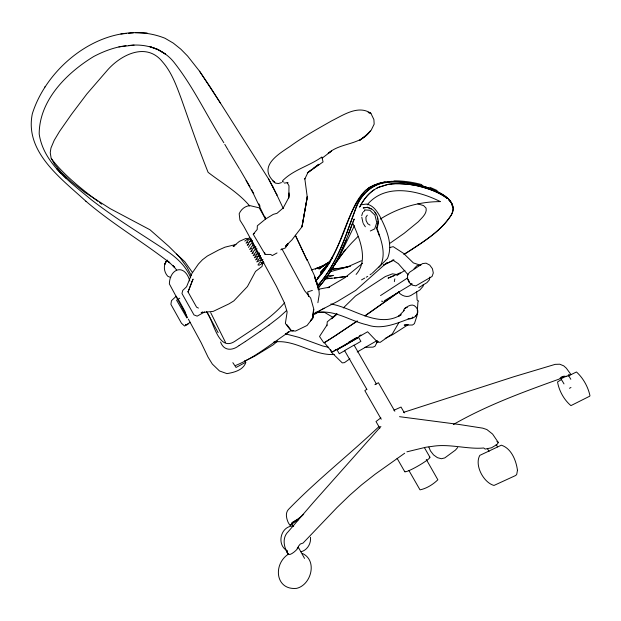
<?xml version="1.0" encoding="UTF-8"?>
<svg xmlns="http://www.w3.org/2000/svg" width="621" height="621" viewBox="0 0 621 621"><rect width="100%" height="100%" fill="white"/><g stroke="black" fill="none" stroke-linecap="round" stroke-linejoin="round"><path stroke-width="0.93" d="M417.188 312.976L416.994 315.802L414.424 323.634L412.476 325.016L404.186 325.094L408.23 324.636L392.806 334.564L385.129 338.414M417.312 311.09L417.949 301.674M289.044 194.715L288.563 198.534L289.099 192.937M429.802 277.106L429.484 279.737L426.945 282.64L418.787 287.616M423.258 284.527L423.033 286.359L419.827 290.023L410.722 295.549A12.187 9.214 57.4 0 1 398.604 292.382M262.737 263.102L262.039 266.44L255.541 271.416L247.422 286.568L233.822 300.913L228.97 303.879L213.282 311.346L201.165 312.65L202.718 311.897M317.89 302.706L319.264 294.346L318.845 288.835M361.725 215.666L362.718 212.514M348.521 233.869L349.018 232.557L345.478 241.693C339.974 255.697 332.91 269.165 323.743 281.142L330.838 270.95L337.816 258.74L346.145 240.009M188.598 290.566L188.047 291.971L196.578 307.17L198.441 308.094M354.117 219.275L352.806 222.566L354.187 219.089M245.877 362.268C243.448 370.069 234.101 372.476 226.929 373.625L219.485 370.954L212.32 364.046L208.058 357.129L201.188 342.784L188.365 319.132M288.509 553.769C288.889 557.076 299.338 548.646 298.476 546.247L300.308 544.012L303.025 543.096L337.024 507.512L349.739 495.24L361.538 484.9L375.216 474.149L404.698 453.221M313.45 168.299L318.798 164.278L307.946 172.491L304.795 179.05L304.802 178.569L307.294 197.323L302.008 226.743L291.917 239.908L285.388 246.343L288.229 243.564L285.481 247.872L280.684 249.844M354.412 225.679L341.123 253.065L334.898 264.166L337.599 260.292A85.388 37.633 -57.7 0 1 351.913 242.695L357.999 236.5M377.126 342.179L374.983 346.27L372.996 347.131L364.938 347.31M359.87 206.739C363.867 198.86 369.759 191.648 377.809 187.682L376.598 188.31M252.367 245.085L253.461 243.067M251.536 242.322L252.281 240.995M253.174 247.833L254.672 245.179M254.734 249.238L255.86 247.259M359.543 207.22C363.13 200.436 367.748 193.907 374.284 189.684M255.914 251.311L256.667 249.991M256.721 254.043L257.847 252.064M258.282 255.456L259.415 253.484M259.493 257.575L260.626 255.604M260.673 259.648L261.433 258.336M399.024 322.377L392.348 333.865L380.114 342.396L377.203 341.76L367.601 331.769L332.763 351.789L331.862 351.843L324.348 342.652L325.536 342.016M268.652 179.065L210.232 87.002L199.551 71.213L187.612 56.061L180.804 49.152L173.282 43.105L165 38.254C110.554 16.48 48.485 61.937 32.323 113.814C24.429 152.098 61.3 178.576 85.877 201.212L86.257 201.515M44.448 87.639L45.015 86.715M327.026 324.969L319.52 336.481L323.844 342.854L335.061 335.969L357.269 320.902M457.708 447.485L455.465 450.07L444.783 457.91L441.376 458.733L437.401 457.654L433.536 454.875L430.438 450.885L428.863 447.12M332.421 257.583L326.072 267.084M331.544 258.934L332.499 257.459M257.963 264.942L259.299 262.962L260.882 261.915M330.116 261.146L317.548 278.324L322.268 272.316M342.784 253.104L330.419 270.562M367.298 215.184L365.893 217.218L366.103 220.564L367.725 223.7L370.031 225.12M343.297 252.374L345.33 249.471M248.423 247.391L250.729 244.115L252.755 242.92M284.651 302.66C270.919 318.705 252.196 329.572 234.847 341.325C217.831 352.418 213.601 320.063 206.436 311.664M287.546 244.022L286.498 245.481L288.229 243.564M249.611 241.585L251.241 239.52M317.626 285.932C331.8 269.235 341.573 249.316 348.358 228.606L355.049 210.115C360.211 192.821 376.574 180.284 394.871 181.798C410.729 182.093 426.689 185.834 440.7 193.356C445.824 196.407 452.072 200.42 452.538 206.995M317.579 285.784C338.181 262.947 346.184 232.813 357.323 204.953C361.888 194.761 370.333 185.873 381.527 183.358C398.333 179.725 415.876 183.195 431.758 189.118C439.552 192.96 451.094 196.997 452.53 206.863M315.973 280.746L320.824 274.73C342.381 250.279 344.197 214.711 365.49 190.546C355.872 199.504 351.618 212.351 346.844 224.22C339.338 244.596 329.961 264.678 315.546 281.142M410.83 318.666C416.668 317.354 420.347 311.726 415.829 306.96C412.686 303.017 407.881 306.029 404.845 308.389M317.983 288.245L323.456 281.523L318.433 287.733M277.036 252.941L272.262 255.565L270.686 254.439L265.159 254.447L253.228 234.233L257.21 229.452L257.342 225.78L265.547 219.034L273.279 214.354L276.997 213.306L283.238 207.926L288.819 197.486L288.998 185.826L287.174 182.59L288.028 182.667L284.309 183.071M310.43 320.762L312.805 318.03L313.589 309.382L312.705 318.224L310.384 320.855M380.898 426.456L313.372 502.428L288.47 531.39C281.717 537.693 283.82 547.412 288.237 554.343L286.607 550.897L288.307 554.623M367.221 204.806C385.416 182.737 418.166 190.43 440.367 201.623C419.191 201.584 398.092 207.74 380.246 219.112M414.028 268.761L417.002 265.664L420.891 265.074M330.38 261.674L320.49 272.355L329.51 263.079M319.047 284.177L320.265 282.881M272.805 180.897L274.808 182.434C257.28 166.964 277.68 154.59 289.922 146.509C303.141 136.822 317.525 128.912 331.738 120.808C343.281 115.11 358.317 104.654 370.884 113.325L373.896 119.558L374.168 124.122L371.148 130.278L366.312 135.161L370.31 131.101C360.359 145.399 340.533 142.341 328.167 153.387L331.606 150.957L322.136 158.161M404.473 310.19L398.705 316.151L401.174 314.7C378.173 328.99 353.691 307.853 330.846 303.987M378.957 267.193L387.504 258.414C393.388 244.27 386.324 229.18 380.013 216.496C376.947 211.024 373.035 205.155 366.367 204.053L361.383 204.767M167.313 260.067C162.919 264.367 163.696 272.091 167.841 276.306L170.759 277.54M343.297 307.969L355.538 295.976L385.346 276.531L392.495 273.822L396.765 274.544M356.112 274.428C368.812 260.02 359.675 238.666 352.899 223.459M372.359 273.17L380.883 264.895C386.177 252.918 381.053 239.698 376.939 228.109C380.588 220.16 376.427 209.254 367.516 207.329L367.042 207.375L371.265 208.966M363.417 211.87L364.814 210.581M337.071 313.714L331.536 318.829L336.528 314.614M364.589 136.729L359.419 140.587L367.609 133.957M379.089 426.48C349.336 454.704 316.788 480.149 288.276 509.647C286.483 511.743 286.079 514.561 286.591 517.2C286.972 520.445 290.434 529.511 292.196 522.455C296.163 520.243 300.09 517.735 303.669 514.281M176.263 296.186L171.481 300.657L170.899 304.344L181.464 323.246L184.616 326.064L190.375 322.245M386.867 262.644L355.779 290.356L337.521 301.402L313.985 313.558M286.545 310.601L278.868 317.494L269.017 325.094M287.585 554.7C272.875 565.226 275.771 590.392 296.566 588.366C311.137 585.06 317.773 560.631 302.543 553.521M403.619 412.344L513.877 376.73L555.151 364.364L559.738 364.209L563.713 365.831L566.329 368.175L570.924 374.471L565.739 376.699L564.062 376.21L561.376 376.978L559.265 379.058C523.138 392.053 486.755 405.327 453.338 424.523M204.674 311.959L197.152 316.136L193.977 314.917L181.976 293.523L182.737 290.442L186.603 286.723L191.928 273.426L198.417 264.034L202.462 259.757L207.367 256.023L218.522 250.061L225.035 247.15L236.034 244.48M277.688 340.999L273.325 344.756L254.765 356.12L245.233 360.84M285.683 334.121L288.586 331.622M336.52 314.032L327.275 321.833L326.925 325.792M188.357 323.883L186.347 324.76M362.61 263.203L344.911 277.711L327.981 287.663M244.814 241.088L249.72 237.602M292.344 523.72L289.96 525.475M307.325 172.886L311.921 169.448M399.652 291.381L365.171 315.615M260.183 331.397L268.963 325.132M290.31 331.117C272.402 342.893 255.541 357.261 235.631 365.482M399.272 291.738L364.954 316.035M349.91 358.767L344.476 362.641L342.256 362.874L331.366 352.192L330.589 349.538M307.954 172.553L323.067 161.926L321.88 156.989C309.522 165.931 293.57 169.626 282.679 180.649L282.431 181.767L283.719 181.945M328.144 262.582L318.915 269.064L329.355 261.852L319.636 268.062L328.757 262.667L318.651 268.024L324.713 265.089M370.062 274.769L371.599 273.698M245.303 341.566L260.052 331.49M366.801 389.289L364.837 390.64L381.232 419.229M389.375 243.688L404.201 233.279L418.407 221.658C421.605 217.94 427.287 213.74 426.068 208.12L423.615 205.613L417.832 203.859M321.678 309.755L324.084 308.156M357.059 321.251L326.134 341.697M334.517 350.648L336.435 349.39L332.763 351.789M380.526 295.573L407.741 277.851M239.147 345.517L245.202 341.635M404.946 270.314L398.441 274.505A12.187 9.214 57.4 0 0 396.889 275.623M380.852 417.855L376.008 421.535L379.842 428.226M409.914 250.752C425.036 240.599 441.554 230.546 451.42 214.765C440.289 232.2 421.55 242.889 404.675 253.966L403.844 254.455M178.227 299.159L176.574 300.184L186.905 317.983L185.237 311.905L178.227 299.159L179.748 298.22M344.857 350.609L339.276 353.76L336.986 349.77L358.596 337.382L360.886 341.356L353.916 345.408M409.154 251.226L404.675 253.966M253.228 234.233L254.393 233.527M384.352 300.758L412.274 283.976M251.055 238.363L248.361 239.962L246.032 243.199L248.183 242.229M252.242 240.443L249.541 242.043L247.22 245.272L248.648 244.627M253.966 245.047L251.94 246.242L249.611 249.463L251.746 248.485M255.829 246.723L253.127 248.322L250.791 251.544L252.219 250.884M348.49 342.35L356.796 337.42M359.287 335.945L360.948 334.96M358.596 337.382L346.79 344.267M257.016 248.804L254.315 250.403L251.971 253.616L253.399 252.957M257.529 251.288L255.503 252.491L253.158 255.697L255.293 254.703M259.399 252.972L256.69 254.571L254.346 257.769L257.901 256.116M259.935 255.503L257.909 256.698L255.557 259.896L257.692 258.895M261.123 257.583L259.097 258.786L256.737 261.977L259.586 260.641M262.318 259.671L260.284 260.867L262.993 259.764M263.514 261.767L261.48 262.962L263.514 262.132M415.317 316.081L416.45 315.437M357.199 351.991L377.335 340.455M345.951 344.748L336.986 349.77M361.554 279.877L364.659 278.115M366.211 277.238L367.772 276.361M570.963 387.496L569.465 388.272M239.108 345.54C232.526 350.772 223.863 351.214 220.556 342.008M258.778 265.369L263.902 262.66M561.306 379.617L557.542 381.954C559.063 390.811 564.031 399.846 570.924 405.622L589.694 396.206L589.95 395.624C588.04 386.813 583.166 378.026 576.459 371.979L568.161 376.015M393.885 410.271L401.026 407.058L404.387 412.895M375.899 384.05L378.437 382.746L394.847 411.249M374.905 384.678L376.373 383.918L354.063 345.121L344.593 350.562L366.895 389.429M361.368 260.742L346.945 267.17L329.495 271.889M376.59 342.683L378.298 341.829M370.318 230.989L374.696 228.862L376.784 222.605L374.968 215.208L369.899 210.263L364.488 209.914M327.306 263.809L315.383 268.839L323.883 265.804M234.777 245.807L233.139 246.545L239.442 241.328L246.032 238.379L247.74 239.093M383.467 265.105L393.986 259.958L383.762 264.957M189.801 280.948C184.647 263.141 169.789 268.334 169.362 283.898L187.449 317.447M327.904 287.818L329.355 287.174L318.03 289.339M394.273 275.608L388.04 278.185L400.281 272.798M300.968 551.782C307.263 550.229 311.253 543.538 310.453 537.25M315.383 268.839L323.828 265.827M410.473 318.317C396.695 323.269 381.907 330.17 367.12 324.837C350.221 321.236 333.298 308.303 315.452 313.17M323.929 278.581L333.617 275.375L327.306 275.833M281.492 182.59L278.635 183.49L276.904 183.342L275.297 183.079L273.411 181.363M311.362 269.972L317.51 268.07M389.577 247.6L393.178 246.638L403.448 253.298L413.376 262.916L420.572 265.283M406.902 451.824L425.89 447.229L434.452 446.064C450.497 443.953 468.801 449.495 483.72 447.982L485.172 449.092L491.483 447.795L496.955 444.535L498.36 442.579L492.608 434.095L486.88 429.553L482.75 428.156L459.439 424.523L399.528 416.683M350.003 266.316L342 268.016L331.28 269.289M382.683 182.388L374.331 184.911L369.844 187.27L378.562 183.374L384.911 181.969M273.729 342.093C294.633 338.748 313.287 355.841 334.269 354.482M350.19 266.316L339.99 268.319L331.078 269.297M568.37 374.859L568.844 374.758M126.009 45.682C114.621 47.173 103.808 51.186 93.686 56.527L93.523 56.627C66.548 73.092 39.224 100.369 39.193 134.004L39.201 134.113C43.641 163.37 69.971 181.899 91.14 199.582C115.149 218.359 141.34 234.024 166.669 250.892C176.713 257.606 185.997 266.207 190.67 277.587M312.363 290.418L307.651 291.878L308.583 296.566M347.535 276.298L333.857 278.092L347.03 276.407M293.71 526.08C280.591 525.358 275.988 545.199 287.484 550.858M118.921 46.886L134.051 45.1M325.319 278.821L332.825 278.192M120.878 33.969L126.63 33.441M128.547 33.27L133.344 32.828M135.269 32.657L147.146 33.022M383.631 182.17L386.324 181.93M389.01 181.681L392.604 181.355M324.651 278.876L331.769 278.286M387.551 181.658L392.177 181.309M128.834 45.512C145.446 43.323 163.059 48.71 173.779 62.03C193.496 86.901 206.863 116.018 223.832 142.721M185.71 324.721L187.433 324.636L185.788 324.566M393.854 180.851C403.308 180.765 412.717 182.147 421.838 184.623M286.886 324.705L291.513 330.698L293.322 330.698L291.078 330.83L285.365 323.44L287.15 311.952L284.333 302.714L276.539 286.46L243.758 226.223L239.954 220.176L239.178 213.748C241.08 209.331 245.062 205.97 249.976 205.629L259.229 207.849L265.664 219.213M317.859 312.091L324.387 312.27L333.376 317.556M399.256 181.534L401.182 181.619M398.752 181.425L402.043 181.674M291.513 330.698L295.472 331.078L307.069 325.482L312.805 318.03L313.83 309.219L310.686 298.088L304.624 290.744L281.802 248.656M381.566 301.154L383.11 301.441M414.129 183.614L415.822 183.956M328.734 347.333L322.695 345.99L298.965 337.382L285.311 333.811M410.326 283.618L411.645 283.952M368.152 112.548L370.884 113.325L368.548 112.277M150.049 46.66L157.951 49.494L165.287 53.996L157.951 49.494L150.057 46.66M429.903 187.286L437.176 190.531M496.916 441.484L498.321 442.424M392.565 259.927L398.294 263.646L408.292 274.987M418.655 301.162L417.095 300.036L416.644 291.792M97.854 201.305C81.048 188.543 64.149 175.324 51.186 158.487M99.407 202.454L101.728 204.177M85.877 201.212C112.261 223.863 142.349 241.484 169.704 262.799L167.957 261.169L174.742 267.573L173.018 265.718L176.612 269.964M176.558 254.051L184.802 261.728L192.44 272.464M61.192 173.406L56.581 168.431L66.284 178.452M249.658 205.939C238.146 192.192 222.101 183.218 208.105 172.335C198.371 148.093 189.979 123.346 181.27 98.723C176.457 85.838 171.753 72.393 162.547 61.89C146.176 41.304 119.977 55.168 106.595 71.136L86.893 93.918L71.625 114.14L59.562 131.38L54.221 140.307L50.976 147.977L50.231 152.572L51.069 157.827L54.524 164.278L61.052 172.064L71.283 181.72L84.697 192.3L110.072 208.586L149.979 229.762L168.803 246.351L179.686 257.179L187.216 267.612L191.175 275.336M199.551 71.213L220.292 102.884M232.844 362.672L236.05 367.461L245.45 362.416L244.573 360.731M363.223 223.49L365.35 226.774M239.364 168.671L228.544 150.779M568.518 375.394L570.823 379.284M560.817 378.515L564.008 383.902M249.968 186.727L239.877 169.494M224.779 144.336L228.101 149.979M496.163 444.504L497.561 446.895M487.322 448.478L489.045 451.428M424.578 447.943L429.864 457.118M426.285 459.439L437.859 479.792C433.039 484.458 426.58 488.541 420.013 489.853L408.983 470.625M397.098 458.337L404.768 471.727M291.591 523.565L292.988 526.065M298.297 547.21L304.538 558.395M246.04 180.424L253.57 194.016L265.524 219.05M206.529 311.463L218.15 332.654M225.57 342.551L210.666 312.58M251.598 189.599L253.748 193.62M374.96 212.475L375.767 214.098M258.918 203.882L260.075 206.234M276.725 194.629L283.331 208.633M176.636 296.978L177.761 299.361M307.1 259.493L314.544 275.879L317.719 284.418M265.214 216.977L265.501 217.622M408.129 279.194L409.379 281.988M379.361 235.895L376.559 228.427L378.065 222.722L377.832 220.929M362.967 222.698L361.802 217.218M264.647 252.739L265.159 254.447M377.374 217.342L377.607 219.135M429.282 457.056A14.531 1.7 -29.9 0 1 418.678 465.618A14.531 1.7 -29.9 0 1 404.791 471.3M297.87 547.194A4.626 0.582 -30.9 0 1 297.133 548.405M566.15 376.093A4.13 0.458 -28.9 0 1 560.957 378.6A4.13 0.458 -28.9 0 1 564.163 376.194M394.374 281.631A12.187 9.214 57.4 0 1 394.878 278.883M316.384 313.093A7.281 5.876 56 0 1 312.875 314.599M412.802 316.982A6.008 4.572 59 0 1 408.082 318.62M403.51 310.756A6.008 4.572 59 0 1 407.306 307.558M320.304 310.205A7.32 5.884 56 0 1 315.476 312.278M453.113 207.267L452.911 210.791L451.498 214.633C454.704 209.556 453.043 202.912 448.401 199.38L452.096 203.967L453.113 207.267M407.586 274.676L407.36 278.503L409.107 282.408L412.274 285.155L415.845 285.854L432.061 276.461L433.303 272.968L432.433 268.738L429.74 265.082L426.053 263.164L422.544 263.591L409.713 272.169L407.586 274.676M318.806 289.766L314.544 276.756L318.806 289.766M517.464 470.291L516.742 474.289L515.787 475.438L493.982 485.451C483.518 482.587 474.242 465.137 479.823 455.364L501.341 445.195C511.401 448.37 516.183 460.572 517.464 470.291M307.317 196.5L302.008 226.743L307.317 196.5M352.418 223.583L349.08 232.378L352.418 223.583M192.021 281.507L188.047 291.971L193.092 279.085L192.021 281.507M165.139 263.374L164.728 264.43L166.366 261.014L165.139 263.374M368.618 188.078L365.583 190.453L369.805 187.294L368.618 188.078M379.315 186.991L378.274 187.457L387.9 184.437L379.315 186.991M363.611 207.849L363.161 207.926L367.516 207.329L363.611 207.849M391.509 183.901L388.265 184.367L395.29 183.614L408.214 184.22L399.59 183.568L391.509 183.901M409.945 184.453L408.385 184.243L416.8 185.702L409.945 184.453M419.493 186.323L417.102 185.764C427.791 188.31 438.674 191.78 447.477 198.596C439.272 192.363 429.383 188.869 419.493 186.323M272.999 187.03L268.668 179.112L276.982 195.157L272.999 187.03M307.038 260.098L295.355 235.305L307.038 260.098M292.918 523.123A3.835 0.404 -30.7 0 0 298.165 519.738A3.835 0.404 -30.7 0 0 293.562 521.943A3.835 0.404 -30.7 0 0 292.918 523.123"/></g></svg>
